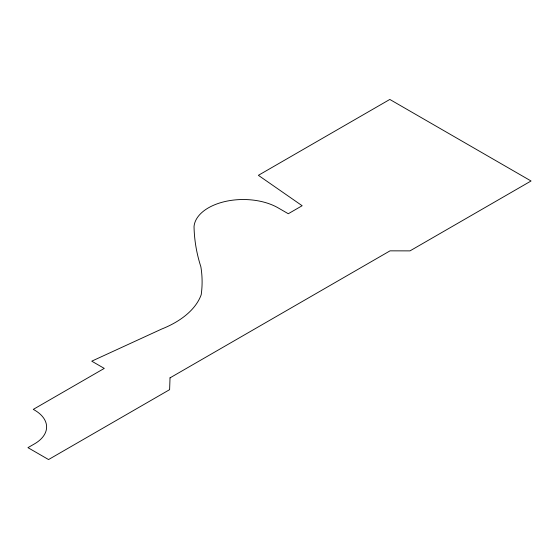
<?xml version="1.0" encoding="UTF-8"?>
<svg xmlns="http://www.w3.org/2000/svg" width="559" height="559" viewBox="0 0 559 559"><rect width="100%" height="100%" fill="white"/><g stroke="black" fill="none" stroke-linecap="round" stroke-linejoin="round"><path stroke-width="0.84" d="M170.027 377.863L169.615 389.658L48.556 459.554L27.95 447.654L34.365 443.951A41.464 23.939 0 0 0 33.281 409.384L104.267 368.402L91.746 361.17L161.817 328.985A95.708 55.257 0 0 0 201.198 294.733A274.721 158.609 0 0 0 200.856 266.748A405.506 234.116 0 0 1 194.036 226.556A49.276 28.446 0 0 1 225.675 201.387A49.276 28.446 0 0 1 278.312 207.976L288.29 213.734L302.153 205.726L258.377 175.33L389.819 99.446L531.05 180.99L409.992 250.879L390.042 250.844L170.027 377.863"/></g></svg>
